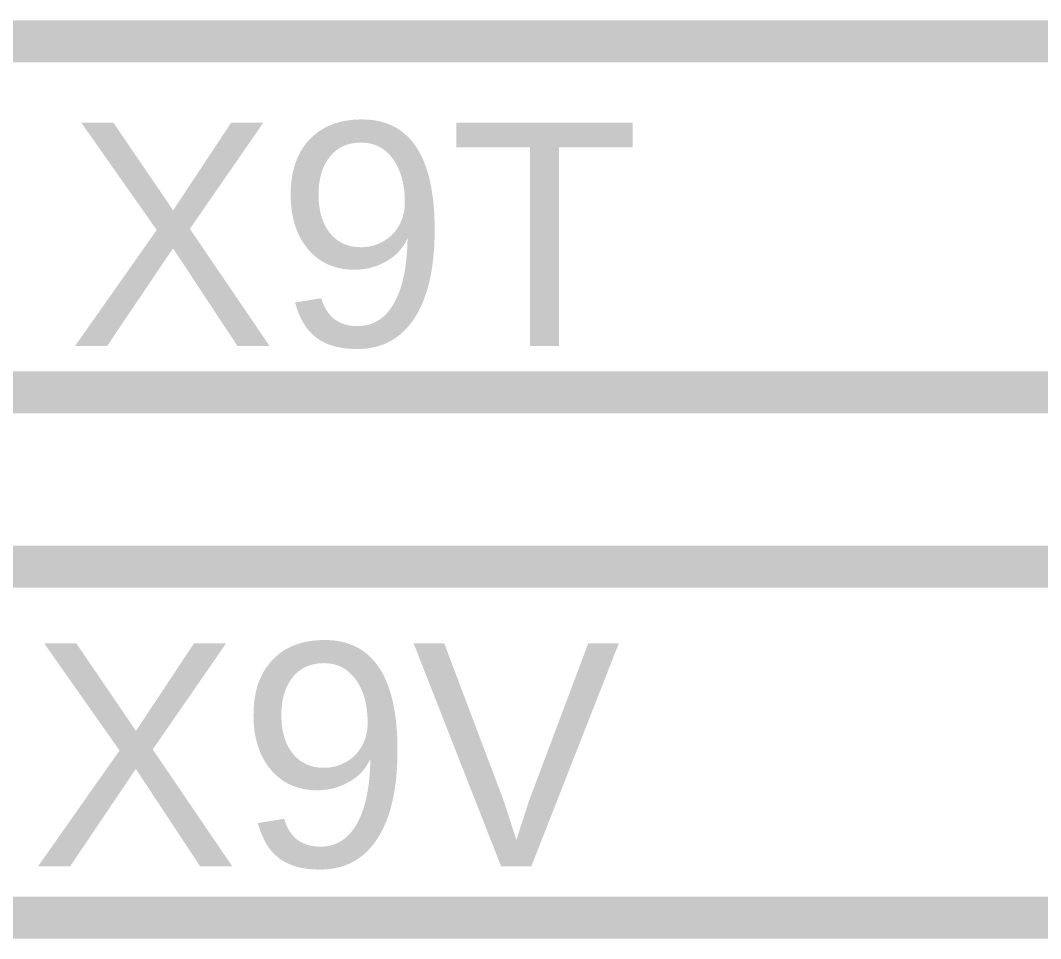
# Model space of a CAD drawing. Header units: millimetres. Extents: x -2024 to 917, y -725 to 13.
# Drawn here: x -1670.72 to -1663.46, y -413.07 to -406.53 of the extents above; entities that cross this region are included whole.
import ezdxf

# ---------------------------------------------------------------- set-up
doc = ezdxf.new("R2010")
doc.units = ezdxf.units.MM
doc.styles.get("Standard").update_dxf_attribs({"font": 'arial.ttf'})

msp = doc.modelspace()

# ---------------------------------------------------------------- linework, layer by layer
at = {"color": 7, "const_width": 0.2997}
for points in [[(-1671.526, -406.6757), (-1646.5505, -406.6757)], [(-1646.5505, -409.1761), (-1671.526, -409.1761)], [(-1671.526, -410.418), (-1646.5505, -410.418)], [(-1646.5505, -412.9184), (-1671.526, -412.9184)]]:
    msp.add_lwpolyline(points, dxfattribs=at)

# ---------------------------------------------------------------- texts
at = {"color": 7}
for s, p in [('X9T', (-1670.384, -408.8449)), ('X9V', (-1670.6488, -412.5541))]:
    msp.add_text(s, height=1.58965, dxfattribs=at).set_placement(p)

doc.saveas('drawing.dxf')
